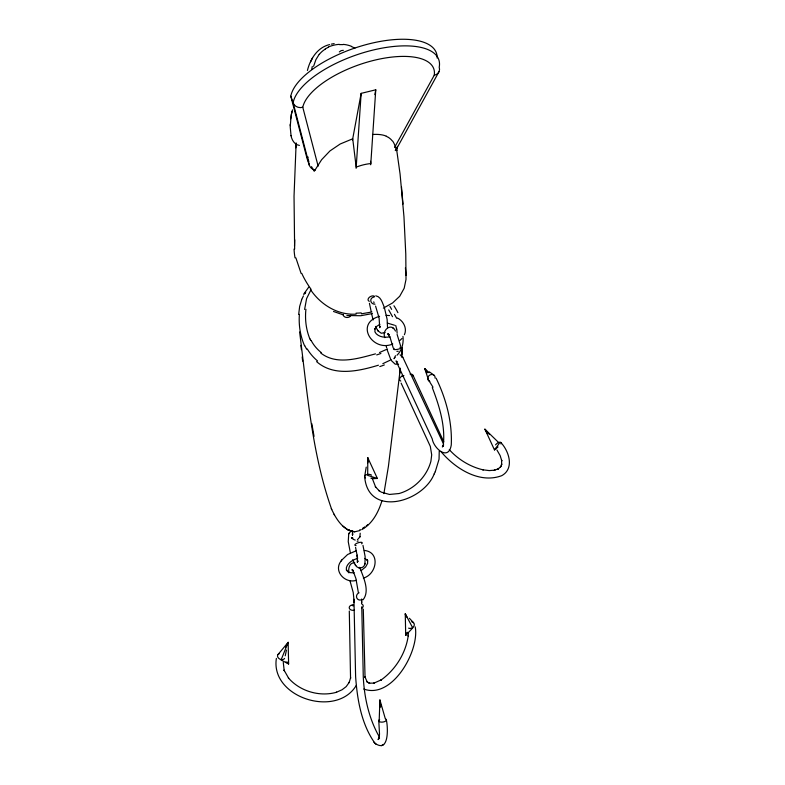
<?xml version="1.0" encoding="UTF-8"?>
<svg xmlns="http://www.w3.org/2000/svg" width="785" height="785" viewBox="0 0 785 785"><rect width="100%" height="100%" fill="white"/><g stroke="black" fill="none" stroke-linecap="round" stroke-linejoin="round"><path stroke-width="1.18" d="M352.897 533.849L352.455 534.82L352.475 530.768M352.514 534.84L352.504 534.644M291.127 115.768L290.214 126.807L291.058 135.776M290.273 124.246L290.234 125.659M387.535 327.679L387.113 319.309L384.493 308.093M364.966 563.699L365.123 556.486L362.974 545.369M379.145 721.592L379.92 699.975L385.337 718.815M441.111 451.748C455.123 468.459 479.517 484.09 501.792 475.651C514.675 468.517 508.974 450.992 500.771 442.455M408.318 633.318L408.2 636.105L408.269 635.477C405.874 653.208 395.463 669.84 380.882 680.134L381.392 679.81L373.532 683.313L374.317 683.156L368.891 683.097L369.666 683.441L366.526 681.37L367.213 681.969L364.878 676.739L365.054 677.484L363.298 609.131M283.277 662.422L284.209 670.724L284.023 670.086L288.694 678.289L288.35 677.906C299.909 691.281 319.642 697.109 336.618 692.242L336.137 692.39L342.054 689.77L346.195 686.61L349.462 682.008L349.119 682.675L350.63 677.641L350.552 678.338L349.296 611.015M298.673 314.402L299.654 306.444L301.823 299.291M296.131 143.262L294.032 196.201L294.64 249.1M356.115 168.333L361.149 93.366L375.76 89.804L370.726 164.771M304.609 309.427L306.601 298.585L310.811 290.097M295.778 147.835L296.161 143.096M294.748 239.788L294.512 246.196M401.478 357.057L402.401 347.47L401.577 355.546M401.518 356.625L402.018 351.965M400.154 369.882L388.428 466.27L383.885 493.637M399.594 373.788L400.242 368.145M290.892 117.318L290.705 118.79M352.455 534.987L352.543 534.359M357.518 561.834L357.617 561.236L357.381 562.335L357.224 555.142L357.509 557.458L355.566 547.4M364.662 476.456L366.232 467.104M291.304 114.796L292.04 111.441M291.058 116.209L291.402 114.237M406.139 633.014L405.717 635.389L412.753 627.902L405.256 613.811L405.717 635.389L407.474 632.259M352.455 140.181L361.149 93.366M374.867 94.612L375.76 89.804M276.379 658.399C270.148 697.571 336.529 718.54 356.272 685.413M285.22 655.799L286.476 650.049M291.49 113.796L292.481 109.861M313.578 66.332L315.884 59.689L319.181 54.332M359.932 536.616L360.197 533.221M355.634 565.396C357.774 569.302 364.161 568.546 364.878 564.003M364.789 564.346L365.045 563.375M348.726 533.8L348.246 541.719L350.414 553.062M357.45 539.707L359.815 536.999M359.765 537.176L359.981 536.459M381.902 500.899C378.448 512.203 372.443 523.801 361.699 529.669M307.416 70.493C310.212 59.061 317.385 47.424 329.582 44.588M402.95 376.388L402.46 375.829L401.557 376.368M357.469 562.001L358.166 561.039M348.805 533.614L351.17 530.915M348.599 534.124L348.933 533.28M285.632 647.066L288.144 642.375L281.059 660.028L288.615 663.953L288.144 642.375L277.998 654.543M435.273 471.716L439.05 459.186L439.237 451.13M308.181 157.108L307.592 158.541L308.878 161.425M287.202 644.514L288.144 642.375M302.029 298.8L303.461 295.896M404.383 334.734C407.366 328.405 403.421 320.888 397.436 318.033M310.664 61.76L312.587 57.815M364.652 476.603C367.91 518.012 423.262 502.233 434.252 473.787M434.193 473.904L435.351 471.569M396.131 149.641L438.992 71.72M394.551 147.511L434.252 75.223A7.713 6.653 20.5 0 0 439.217 67.216A76.851 31.577 -19.2 0 0 372.61 50.161A76.851 31.577 -19.2 0 0 293.119 102.786L309.398 165.282L307.092 158.658L290.803 96.172A76.861 31.577 -19.2 0 1 367.635 44.215A76.861 31.577 -19.2 0 1 437.157 58.041M341.033 561.079C333.075 571.215 345.223 583.962 356.341 580.311M373.758 301.832L374.062 302.804M303.56 294.316L308.682 287.212M304.609 293.983L305.041 293.354M341.622 560.215L347.618 554.504L355.929 550.874M340.827 561.393L341.809 559.931M305.257 293.04L305.708 292.412M443.299 445.86L442.338 446.95L443.613 444.752L443.191 446.096C445.674 426.186 439.355 406.041 432.28 387.613M375.142 743.395C389.301 753.296 388.006 727.185 386.377 720.081M401.92 338.551L399.83 340.513M339.336 51.947L341.171 50.633L343.339 50.309M380.421 326.511L379.714 327.688L379.106 318.062L375.593 306.121M396.994 355.262C401.94 350.424 403.814 343.143 402.95 336.392M395.483 355.742L394.041 358.716L395.022 357.371M496.198 448.235L494.471 449.893L484.904 429.179L499.378 443.26L494.471 449.893L498.033 446.969M398.25 351.297L396.886 351.337M364.446 527.216L362.66 528.511L364.554 527.137M366.222 525.911L368.008 524.615M357.146 541.258L358.225 541.032M385.101 332.585L381.216 333.242L377.948 330.809M361.159 570.558L365.575 566.996L367.635 563.365L367.547 560.51L367.723 561.089L367.027 559.734L367.36 560.245L364.976 558.469M363.043 599.799C370.275 590.811 363.161 576.857 359.707 567.319M391.46 359.589L382.815 363.681M325.226 48.915L328.454 47.218M379.587 316.316C354.212 323.302 372.639 352.632 392.794 343.997M387.545 348.962L379.538 352.524M363.347 578.074C376.682 574.571 380.794 552.032 364.318 550.442M381.324 745.691L383.679 744.553M379.528 738.214L378.046 739.539L379.283 737.223L378.861 738.557L379.518 734.112L378.772 720.561M379.842 324.352L376.535 326.501L374.808 329.043L375.034 328.562L374.916 331.839L376.27 333.821C379.773 337.177 384.944 337.815 390.076 336.775M383.355 308.122L392.588 302.951L399.702 296.279L404.187 288.242L406.012 279.391L405.776 254.016L403.961 216.719L400.085 174.093L396.396 147.923M398.574 364.122L395.189 364.181L391.489 360.707M378.439 365.202C358.578 371.207 333.811 376.8 316.581 361.61M375.465 353.878C357.989 358.519 336.598 365.437 320.751 353.014M357.695 558.351C352.053 559.99 347.284 563.542 346.342 567.869L346.548 570.312L346.371 569.724L347.784 571.686L347.363 571.323L350.012 572.618L353.927 572.873M372.473 313.529L360.737 315.737L346.862 315.521M371.943 311.988L361.385 313.823M331.358 44.127L334.165 43.597M339.316 44.598L343.133 44.598M372.1 478.713L377.369 478.448L367.802 457.743L367.694 475.376L377.369 478.448L370.903 478.153M356.125 314.147C337.619 315.305 320.388 304.501 310.36 289.41M386.053 315.364L389.566 315.56M354.584 531.847L359.677 530.601A3.67 2.031 49.1 0 0 359.854 530.16M354.761 562.874C349.364 562.139 348.157 568.85 348.854 572.873M387.339 323.077L394.521 325.226M375.76 295.837C380.892 296.583 382.373 302.676 384.051 306.749M352.926 538.108L351.445 537.499L353.279 539.354L355.232 540.08M299.409 145.411C294.542 144.793 291.755 139.936 290.99 135.511M358.863 567.82L359.599 567.977M343.349 314.893L333.507 311.478M353.427 570.44L351.925 569.655L353.721 572.481L353.505 572.01L355.919 578.584L358.352 592.538M397.583 361.983L396.042 360.972L432.241 438.913C433.752 448.51 448.716 461.452 451.267 444.967C452.346 422.016 446.115 398.76 436.117 378.213M351.817 531.327L347.657 529.59L351.601 531.229C343.447 528.786 338.041 521.377 334.096 514.283M351.464 46.531L354.899 48.14M386.279 136.266L388.447 137.434M400.105 354.781L402.842 357.283M363.769 689.024C392.215 699.651 419.739 650.657 415.216 626.862M395.463 331.054C391.489 322.105 381.51 330.151 384.866 337.638M347.264 529.394L349.305 530.434M393.216 347.912L390.106 337.491L387.77 333.684L389.389 334.793M429.336 371.845L433.938 375.142M343.035 526.225L346.715 529.031M285.946 661.902L288.615 663.953L287.251 662.01M392.51 327.679L393.648 328.611M429.042 372.679L424.734 368.548L428.541 380.058L433.026 387.211M354.025 602.576L353.947 599.24L355.615 676.591C357.234 699.474 361.345 724.084 374.847 743.101M373.876 742.168L376.152 744.376M449.275 449.658C458.263 459.539 470.225 466.889 483.285 469.881L482.785 469.783L489.251 470.598L494.992 470.136L494.256 470.293L498.671 468.645L497.955 469.067L501.056 466.29L500.467 466.957L501.723 463.945L501.625 464.798L501.635 460.147L501.801 460.913L500.163 455.624L496.934 449.982M409.387 618.246L413.518 622.691M489.379 434.439L484.904 429.179L487.279 433.192M388.202 334.027L388.732 334.665L388.32 334.145M351.621 537.656L352.063 538.225M375.475 326.413L377.693 330.456M352.671 559.813L355.379 565.063M377.497 330.2L378.154 331.074M355.193 564.808L355.831 565.661M427.825 372.708L424.734 368.548L426.755 372.914M388.703 309.918L392.52 316.698M378.88 736.094C368.842 718.187 364.269 697.365 363.278 676.974L361.767 606.785M443.201 443.299L402.676 356.989M394.433 314.324L396.71 318.288M306.582 349.168L304.786 345.665M311.517 166.655L314.245 171.277L321.624 159.708L329.955 150.936L340.199 143.998L352.72 138.798L356.194 167.126A31.478 16.936 -21.5 0 1 370.805 163.574L370.54 161.259M407.15 617.422L405.256 613.811L405.727 615.98M310.821 340.533L310.016 338.914M299.605 331.976C307.288 391.401 311.596 452.778 331.741 509.553M331.28 508.631L334.518 515.117M390.557 358.971L387.191 349.933M443.731 441.71L413.047 375.358M401.135 383.149L430.317 446.38L431.701 454.878L430.906 461.246C426.863 476.505 414.274 489.183 399.123 493.52L389.468 494.452L381.314 492.146L378.674 490.439L379.224 490.821L375.318 486.661L375.711 487.259L372.541 479.125M301.116 273.455L295.886 257.892M397.102 334.4L400.723 346.283M290.803 96.172L293.109 102.786M369.431 303.324L371.138 311.39M373.16 319.976L371.697 314.236M293.09 102.796A7.713 6.967 -1.4 0 0 302.784 107.28L318.131 166.155M386.141 345.743L386.652 347.883M350.041 580.998L353.221 592.479L353.966 599.809M314.049 436.372L311.831 423.714M396.778 329.072L397.141 333.242M405.403 267.822L406.12 275.486M368.342 461.246L367.802 457.743L367.841 462.816M396.405 147.717C398.093 156.588 394.688 141.938 392.029 140.613A67.068 27.553 -19.2 0 0 388.477 137.424M380.862 706.843L379.92 699.975L380.077 707.167M300.91 345.341L301.391 349.649M302.186 356.92L302.647 361.11M401.498 187.065L403.009 204.071M361.591 599.063L361.679 602.958L361.61 599.632M411.762 621.808A3.846 3.228 -25.2 0 1 413.96 626.106A3.846 3.228 -25.2 0 1 408.602 628.157M361.522 603.763A3.846 2.738 -1.2 0 1 361.522 608.326M284.592 658.399A3.846 2.787 26.1 0 1 278.852 658.458A3.846 2.787 26.1 0 1 279.185 653.797M354.477 610.141A3.846 2.738 -1.2 0 1 349.423 608.522A3.846 2.738 -1.2 0 1 352.023 604.99M385.563 718.913A3.846 1.756 -7.4 0 1 385.15 721.366A3.846 1.756 -7.4 0 1 379.94 721.876A3.846 1.756 -7.4 0 1 379.646 719.492M362.16 599.387A3.846 3.64 -52 0 1 356.841 598.052A3.846 3.64 -52 0 1 359.079 592.773M356.066 545.604A3.846 1.227 -17.8 0 1 355.713 543.927A3.846 1.227 -17.8 0 1 360.757 542.278A3.846 1.227 -17.8 0 1 361.591 543.799M374.995 304.207A3.846 3.552 17.3 0 1 370.795 300.871A3.846 3.552 17.3 0 1 374.151 297.064M495.551 444.889A3.846 1.766 -39.4 0 1 499.495 442.24A3.846 1.766 -39.4 0 1 500.918 443.947M365.437 477.986A3.846 2.218 -2.1 0 1 366.153 474.856A3.846 2.218 -2.1 0 1 371.54 475.141M429.817 381.333A3.846 3.326 -35.3 0 1 427.962 377.232A3.846 3.326 -35.3 0 1 432.358 374.514A3.846 3.326 -35.3 0 1 435.047 378.095M399.918 347.274A3.846 0.962 -10.6 0 1 400.046 348.589A3.846 0.962 -10.6 0 1 394.845 349.6A3.846 0.962 -10.6 0 1 394.178 348.393M400.782 381.059A3.846 2.581 -24.8 0 1 399.938 378.017A3.846 2.581 -24.8 0 1 403.912 375.642M410.084 374.111A3.846 2.581 -24.8 0 1 413.165 376.358M353.868 531.857A3.709 2.659 -42.8 0 1 352.848 531.043M354.614 531.71A3.66 2.787 -45.6 0 1 353.976 531.661M360.246 529.541A3.699 2.021 15.9 0 1 359.854 530.189M350.885 315.207A3.846 2.718 0.7 0 1 346.509 317.454A3.846 2.718 0.7 0 1 343.28 314.353M304.56 345.763A117.465 87.086 -19.4 0 1 299.389 314.334M393.952 305.748A118.613 83.799 8.1 0 1 397.907 312.656M384.336 364.927A61.426 33.618 -4.2 0 1 379.803 366.585M317.542 360.963A74.987 54.145 -10.7 0 1 307.229 348.913M309.898 338.963A104.935 77.852 -23.4 0 1 305.914 309.29M389.909 306.385A106.417 73.299 11.2 0 1 391.627 309.388M395.689 325.422A74.202 46.894 17.7 0 1 396.582 329.052M380.892 353.456A57.276 26.886 -6.1 0 1 376.672 354.918M321.271 352.622A66.332 48.552 -18.8 0 1 311.115 340.405M311.724 69.541A44.49 33.343 -40.2 0 1 312.283 66.421M319.269 54.4A26.072 24.335 20.2 0 1 325.343 49.082M328.346 47.031A30.958 28.142 14.5 0 1 339.287 44.352M343.143 44.382A26.121 24.973 20.7 0 1 351.533 46.354M369.284 301.303A3.846 2.433 -27.5 0 1 369.185 297.466A3.846 2.433 -27.5 0 1 374.494 296.288M311.056 289.282A128.917 81.081 18.3 0 1 301.783 273.425M361.208 312.872A61.515 52.693 9.6 0 1 356.037 313.166M295.032 257.863A131.262 85.222 12.6 0 1 294.071 249.031M372.522 134.5A33.902 13.924 -19.2 0 1 386.367 136.217M315.217 170.109A7.762 6.888 10.5 0 1 309.349 165.292M397.396 146.393A7.762 6.888 10.5 0 1 395.248 150.592M302.774 107.29A69.178 28.417 -19.2 0 1 374.259 60.259A69.178 28.417 -19.2 0 1 434.242 75.223M352.249 605.431C354.339 607.188 353.535 603.42 352.259 605.372"/></g></svg>
